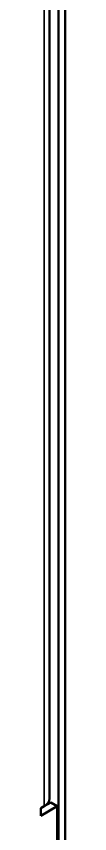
# Model space of a CAD drawing. Header units: millimetres. Extents: x 1550 to 4479, y -401 to 926.
# Drawn here: x 2668.4 to 2671, y 668.2 to 755 of the extents above; entities that cross this region are included whole.
import ezdxf

# ---------------------------------------------------------------- set-up
doc = ezdxf.new("R2010")
doc.units = ezdxf.units.MM
doc.header["$LTSCALE"] = 3.5
doc.layers.add('외형선(ISO)', color=7, linetype='Continuous', lineweight=50)
doc.layers.add('좁은 외형선(ISO)', color=7, linetype='Continuous', lineweight=35)

msp = doc.modelspace()

# ---------------------------------------------------------------- linework, layer by layer
at = {"layer": '외형선(ISO)'}
for p, q in [((2671.0213, 659.516), (2671.0213, 802.8928)), ((2670.3142, 659.1077), (2670.3142, 802.4845)), ((2669.3443, 671.9267), (2669.3443, 789.5022)), ((2668.405, 670.9061), (2668.7586, 671.1102)), ((2670.1728, 671.1102), (2668.405, 670.0896)), ((2668.405, 670.0896), (2668.405, 670.9061)), ((2668.7586, 671.1102), (2669.4657, 671.5185)), ((2669.4657, 671.5185), (2670.1728, 671.1102)), ((2670.1728, 671.1102), (2670.1728, 658.0463))]:
    msp.add_line(p, q, dxfattribs=at)
msp.add_ellipse((2667.3443, 671.9267), major_axis=(2, 0), ratio=0.5773503, start_param=5.4977871, end_param=6.2831853, dxfattribs=at)
at = {"layer": '좁은 외형선(ISO)'}
msp.add_line((2668.7586, 671.1102), (2668.7586, 788.6857), dxfattribs=at)

doc.saveas('drawing.dxf')
